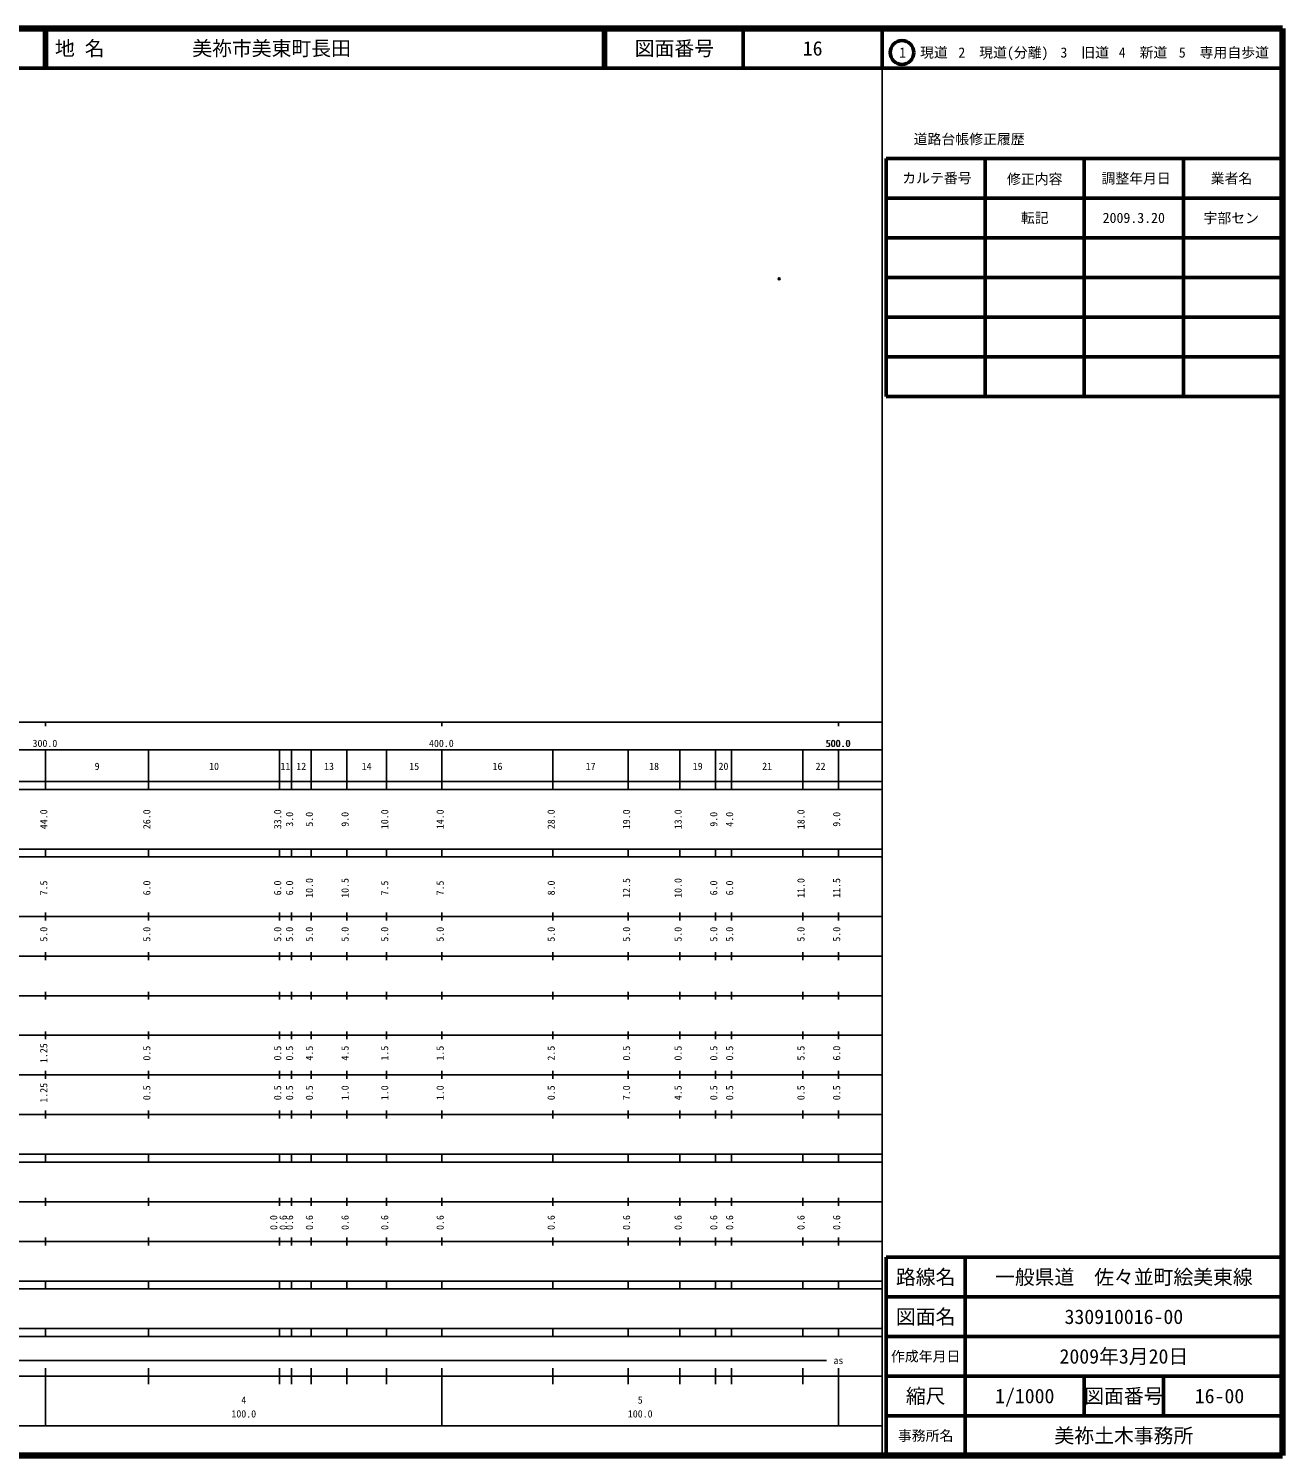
# Model space of a CAD drawing. Units: millimetres on the paper. Extents: x 40 to 680, y 20 to 380.
# Drawn here: x 363.7 to 680, y 20 to 380 of the extents above; entities that cross this region are included whole.
import ezdxf
from ezdxf.enums import TextEntityAlignment as Align

# ---------------------------------------------------------------- set-up
doc = ezdxf.new("R2010")
doc.units = ezdxf.units.MM
doc.header["$PDMODE"] = 32
doc.header["$PDSIZE"] = 0.5
doc.layers.add('M-OTRS', color=6, linetype='Continuous')
doc.layers.add('M-TTL-TXT', color=7, linetype='Continuous')
for name, color, linetype, lineweight in [('M-TTL', 2, 'Continuous', 140), ('M-TTL-BAND', 7, 'Continuous', 25), ('M-TTL-FRAM', 2, 'Continuous', 50), ('M-TTL-LINE', 7, 'Continuous', 50)]:
    doc.layers.add(name, color=color, linetype=linetype, lineweight=lineweight)
doc.styles.add('ＭＳ ゴシック', font='')
doc.styles.get('ＭＳ ゴシック').set_extended_font_data('MS Gothic')

msp = doc.modelspace()

# ---------------------------------------------------------------- linework, layer by layer
at = {"layer": 'M-OTRS'}
msp.add_point((553.053, 316.834), dxfattribs=at)
at = {"layer": 'M-TTL'}
for p, q in [((680, 380), (40, 380)), ((680, 20), (680, 380)), ((40, 20), (680, 20))]:
    msp.add_line(p, q, dxfattribs=at)
at = {"layer": 'M-TTL-BAND'}
for p, q in [((579, 20), (579, 370)), ((40, 205), (579, 205)), ((368, 205), (368, 204)), ((468, 205), (468, 204)), ((568, 205), (568, 204)), ((68, 198), (579, 198)), ((368, 188), (368, 198)), ((394, 188), (394, 198)), ((427, 188), (427, 198)), ((430, 188), (430, 198)), ((435, 188), (435, 198)), ((444, 188), (444, 198)), ((454, 188), (454, 198)), ((468, 188), (468, 198)), ((496, 188), (496, 198)), ((515, 188), (515, 198)), ((528, 188), (528, 198)), ((537, 188), (537, 198)), ((541, 188), (541, 198)), ((559, 188), (559, 198)), ((568, 188), (568, 198)), ((40, 190), (579, 190)), ((40, 188), (579, 188)), ((40, 173), (579, 173)), ((368, 171), (368, 173)), ((394, 171), (394, 173)), ((427, 171), (427, 173)), ((430, 171), (430, 173)), ((435, 171), (435, 173)), ((444, 171), (444, 173)), ((454, 171), (454, 173)), ((468, 171), (468, 173)), ((496, 171), (496, 173)), ((515, 171), (515, 173)), ((528, 171), (528, 173)), ((537, 171), (537, 173)), ((541, 171), (541, 173)), ((559, 171), (559, 173)), ((568, 171), (568, 173)), ((40, 171), (579, 171)), ((40, 156), (579, 156)), ((368, 155), (368, 157)), ((394, 155), (394, 157)), ((427, 155), (427, 157)), ((430, 155), (430, 157)), ((435, 155), (435, 157)), ((444, 155), (444, 157)), ((454, 155), (454, 157)), ((468, 155), (468, 157)), ((496, 155), (496, 157)), ((515, 155), (515, 157)), ((528, 155), (528, 157)), ((537, 155), (537, 157)), ((541, 155), (541, 157)), ((559, 155), (559, 157)), ((568, 155), (568, 157)), ((46, 146), (579, 146)), ((368, 145), (368, 147)), ((394, 145), (394, 147)), ((427, 145), (427, 147)), ((430, 145), (430, 147)), ((435, 145), (435, 147)), ((444, 145), (444, 147)), ((454, 145), (454, 147)), ((468, 145), (468, 147)), ((496, 145), (496, 147)), ((515, 145), (515, 147)), ((528, 145), (528, 147)), ((537, 145), (537, 147)), ((541, 145), (541, 147)), ((559, 145), (559, 147)), ((568, 145), (568, 147)), ((368, 135), (368, 137)), ((394, 135), (394, 137)), ((427, 135), (427, 137)), ((430, 135), (430, 137)), ((435, 135), (435, 137)), ((444, 135), (444, 137)), ((454, 135), (454, 137)), ((468, 135), (468, 137)), ((496, 135), (496, 137)), ((515, 135), (515, 137)), ((528, 135), (528, 137)), ((537, 135), (537, 137)), ((541, 135), (541, 137)), ((559, 135), (559, 137)), ((568, 135), (568, 137)), ((52, 136), (579, 136)), ((46, 126), (579, 126)), ((368, 125), (368, 127)), ((394, 125), (394, 127)), ((427, 125), (427, 127)), ((430, 125), (430, 127)), ((435, 125), (435, 127)), ((444, 125), (444, 127)), ((454, 125), (454, 127)), ((468, 125), (468, 127)), ((496, 125), (496, 127)), ((515, 125), (515, 127)), ((528, 125), (528, 127)), ((537, 125), (537, 127)), ((541, 125), (541, 127)), ((559, 125), (559, 127)), ((568, 125), (568, 127)), ((52, 116), (579, 116)), ((368, 115), (368, 117)), ((394, 115), (394, 117)), ((427, 115), (427, 117)), ((430, 115), (430, 117)), ((435, 115), (435, 117)), ((444, 115), (444, 117)), ((454, 115), (454, 117)), ((468, 115), (468, 117)), ((496, 115), (496, 117)), ((515, 115), (515, 117)), ((528, 115), (528, 117)), ((537, 115), (537, 117)), ((541, 115), (541, 117)), ((559, 115), (559, 117)), ((568, 115), (568, 117)), ((46, 106), (579, 106)), ((368, 105), (368, 107)), ((394, 105), (394, 107)), ((427, 105), (427, 107)), ((430, 105), (430, 107)), ((435, 105), (435, 107)), ((444, 105), (444, 107)), ((454, 105), (454, 107)), ((468, 105), (468, 107)), ((496, 105), (496, 107)), ((515, 105), (515, 107)), ((528, 105), (528, 107)), ((537, 105), (537, 107)), ((541, 105), (541, 107)), ((559, 105), (559, 107)), ((568, 105), (568, 107)), ((40, 96), (579, 96)), ((40, 94), (579, 94)), ((368, 94), (368, 96)), ((394, 94), (394, 96)), ((427, 94), (427, 96)), ((430, 94), (430, 96)), ((435, 94), (435, 96)), ((444, 94), (444, 96)), ((454, 94), (454, 96)), ((468, 94), (468, 96)), ((496, 94), (496, 96)), ((515, 94), (515, 96)), ((528, 94), (528, 96)), ((537, 94), (537, 96)), ((541, 94), (541, 96)), ((559, 94), (559, 96)), ((568, 94), (568, 96)), ((49, 84), (579, 84)), ((368, 83), (368, 85)), ((394, 83), (394, 85)), ((427, 83), (427, 85)), ((430, 83), (430, 85)), ((435, 83), (435, 85)), ((444, 83), (444, 85)), ((454, 83), (454, 85)), ((468, 83), (468, 85)), ((496, 83), (496, 85)), ((515, 83), (515, 85)), ((528, 83), (528, 85)), ((537, 83), (537, 85)), ((541, 83), (541, 85)), ((559, 83), (559, 85)), ((568, 83), (568, 85)), ((40, 74), (579, 74)), ((368, 73), (368, 75)), ((394, 73), (394, 75)), ((427, 73), (427, 75)), ((430, 73), (430, 75)), ((435, 73), (435, 75)), ((444, 73), (444, 75)), ((454, 73), (454, 75)), ((468, 73), (468, 75)), ((496, 73), (496, 75)), ((515, 73), (515, 75)), ((528, 73), (528, 75)), ((537, 73), (537, 75)), ((541, 73), (541, 75)), ((559, 73), (559, 75)), ((568, 73), (568, 75)), ((40, 64), (579, 64)), ((40, 62), (579, 62)), ((368, 62), (368, 64)), ((394, 62), (394, 64)), ((427, 62), (427, 64)), ((430, 62), (430, 64)), ((435, 62), (435, 64)), ((444, 62), (444, 64)), ((454, 62), (454, 64)), ((468, 62), (468, 64)), ((496, 62), (496, 64)), ((515, 62), (515, 64)), ((528, 62), (528, 64)), ((537, 62), (537, 64)), ((541, 62), (541, 64)), ((559, 62), (559, 64)), ((568, 62), (568, 64)), ((40, 52), (579, 52)), ((368, 50), (368, 52)), ((394, 50), (394, 52)), ((427, 50), (427, 52)), ((430, 50), (430, 52)), ((435, 50), (435, 52)), ((444, 50), (444, 52)), ((454, 50), (454, 52)), ((468, 50), (468, 52)), ((496, 50), (496, 52)), ((515, 50), (515, 52)), ((528, 50), (528, 52)), ((537, 50), (537, 52)), ((541, 50), (541, 52)), ((559, 50), (559, 52)), ((568, 50), (568, 52)), ((40, 50), (579, 50)), ((71, 44), (565, 44)), ((40, 40), (579, 40)), ((368, 27.5), (368, 42)), ((394, 38), (394, 42)), ((427, 38), (427, 42)), ((430, 38), (430, 42)), ((435, 38), (435, 42)), ((444, 38), (444, 42)), ((454, 38), (454, 42)), ((468, 27.5), (468, 42)), ((496, 38), (496, 42)), ((515, 38), (515, 42)), ((528, 38), (528, 42)), ((537, 38), (537, 42)), ((541, 38), (541, 42)), ((559, 38), (559, 42)), ((568, 27.5), (568, 42)), ((68, 27.5), (579, 27.5))]:
    msp.add_line(p, q, dxfattribs=at)
at = {"layer": 'M-TTL-FRAM'}
for p, q in [((580, 347.197), (580, 287.197)), ((580, 347.197), (680, 347.197)), ((580, 287.197), (680, 287.197)), ((680, 70), (580, 70)), ((580, 70), (580, 20))]:
    msp.add_line(p, q, dxfattribs=at)
at = {"layer": 'M-TTL-LINE'}
for p, q in [((367.75, 380), (367.75, 370)), ((368.25, 380), (368.25, 370)), ((508.747, 380), (508.747, 370)), ((509.247, 380), (509.247, 370)), ((543.997, 380), (543.997, 370)), ((579, 380), (579, 370)), ((40, 370), (680, 370)), ((605, 347.197), (605, 287.197)), ((630, 347.197), (630, 287.197)), ((655, 347.197), (655, 287.197)), ((580, 337.197), (680, 337.197)), ((580, 327.197), (680, 327.197)), ((580, 317.197), (680, 317.197)), ((580, 307.197), (680, 307.197)), ((580, 297.197), (680, 297.197)), ((600, 70), (600, 20)), ((680, 60), (580, 60)), ((680, 50), (580, 50)), ((680, 40), (580, 40)), ((630, 40), (630, 30)), ((650, 40), (650, 30)), ((680, 30), (580, 30))]:
    msp.add_line(p, q, dxfattribs=at)
msp.add_circle((584.031, 373.958), 3, dxfattribs=at)

# ---------------------------------------------------------------- texts
at = {"layer": 'M-TTL-BAND', "style": 'ＭＳ ゴシック'}
for s, p in [('300.0', (367.844, 198.195)), ('400.0', (467.844, 198.195)), ('500.0', (567.844, 198.195)), ('500.0', (568, 198.195)), ('9', (381, 192.405)), ('10', (410.5, 192.405)), ('11', (428.5, 192.405)), ('12', (432.5, 192.405)), ('13', (439.5, 192.405)), ('14', (449, 192.405)), ('15', (461, 192.405)), ('16', (482, 192.405)), ('17', (505.5, 192.405)), ('18', (521.5, 192.405)), ('19', (532.5, 192.405)), ('20', (539, 192.405)), ('21', (550, 192.405)), ('22', (563.5, 192.405)), ('as', (568, 42.5)), ('4', (418, 32.523)), ('5', (518, 32.523)), ('100.0', (418, 29.033)), ('100.0', (518, 29.033))]:
    msp.add_text(s, height=1.833, dxfattribs=at).set_placement(p, align=Align.BOTTOM_CENTER)
for s, p in [('44.0', (369, 180.5)), ('26.0', (395, 180.5)), ('33.0', (428, 180.5)), ('3.0', (431, 180.5)), ('5.0', (436, 180.5)), ('9.0', (445, 180.5)), ('10.0', (455, 180.5)), ('14.0', (469, 180.5)), ('28.0', (497, 180.5)), ('19.0', (516, 180.5)), ('13.0', (529, 180.5)), ('9.0', (538, 180.5)), ('4.0', (542, 180.5)), ('18.0', (560, 180.5)), ('9.0', (569, 180.5)), ('7.5', (369, 163.174)), ('6.0', (395, 163.174)), ('6.0', (428, 163.174)), ('6.0', (431, 163.174)), ('10.0', (436, 163.174)), ('10.5', (445, 163.174)), ('7.5', (455, 163.174)), ('7.5', (469, 163.174)), ('8.0', (497, 163.174)), ('12.5', (516, 163.174)), ('10.0', (529, 163.174)), ('6.0', (538, 163.174)), ('6.0', (542, 163.174)), ('11.0', (560, 163.174)), ('11.5', (569, 163.174)), ('5.0', (369, 151.5)), ('5.0', (395, 151.5)), ('5.0', (428, 151.5)), ('5.0', (431, 151.5)), ('5.0', (436, 151.5)), ('5.0', (445, 151.5)), ('5.0', (455, 151.5)), ('5.0', (469, 151.5)), ('5.0', (497, 151.5)), ('5.0', (516, 151.5)), ('5.0', (529, 151.5)), ('5.0', (538, 151.5)), ('5.0', (542, 151.5)), ('5.0', (560, 151.5)), ('5.0', (569, 151.5)), ('1.25', (369, 121.5)), ('0.5', (395, 121.5)), ('0.5', (428, 121.5)), ('0.5', (431, 121.5)), ('4.5', (436, 121.5)), ('4.5', (445, 121.5)), ('1.5', (455, 121.5)), ('1.5', (469, 121.5)), ('2.5', (497, 121.5)), ('0.5', (516, 121.5)), ('0.5', (529, 121.5)), ('0.5', (538, 121.5)), ('0.5', (542, 121.5)), ('5.5', (560, 121.5)), ('6.0', (569, 121.5)), ('1.25', (369, 111.5)), ('0.5', (395, 111.5)), ('0.5', (428, 111.5)), ('0.5', (431, 111.5)), ('0.5', (436, 111.5)), ('1.0', (445, 111.5)), ('1.0', (455, 111.5)), ('1.0', (469, 111.5)), ('0.5', (497, 111.5)), ('7.0', (516, 111.5)), ('4.5', (529, 111.5)), ('0.5', (538, 111.5)), ('0.5', (542, 111.5)), ('0.5', (560, 111.5)), ('0.5', (569, 111.5)), ('0.0', (427, 78.764)), ('0.6', (429.37, 78.764)), ('0.6', (431, 78.764)), ('0.6', (436, 78.764)), ('0.6', (445, 78.764)), ('0.6', (455, 78.764)), ('0.6', (469, 78.764)), ('0.6', (497, 78.764)), ('0.6', (516, 78.764)), ('0.6', (529, 78.764)), ('0.6', (538, 78.764)), ('0.6', (542, 78.764)), ('0.6', (560, 78.764)), ('0.6', (569, 78.764))]:
    msp.add_text(s, height=1.833, rotation=90, dxfattribs=at).set_placement(p, align=Align.BOTTOM_CENTER)
at = {"layer": 'M-TTL-TXT', "style": 'ＭＳ ゴシック'}
for s, p in [('地 名', (370.38, 375)), ('美祢市美東町長田', (405.024, 375))]:
    msp.add_text(s, height=3.666, dxfattribs=at).set_placement(p, align=Align.MIDDLE_LEFT)
for s, height, p in [('図面番号', 3.666, (526.622, 375)), ('16', 3.666, (561.497, 375)), ('1\u3000現道', 2.566, (589.448, 373.958)), ('2\u3000現道(分離)', 2.566, (609.619, 373.958)), ('3\u3000旧道', 2.566, (630.121, 373.958)), ('4\u3000新道', 2.566, (644.824, 373.958)), ('5\u3000専用自歩道', 2.566, (665.228, 373.958)), ('道路台帳修正履歴', 2.566, (600.968, 352.113)), ('カルテ番号', 2.566, (592.839, 342.277)), ('修正内容', 2.566, (617.509, 342.023)), ('調整年月日', 2.566, (643.089, 342.197)), ('業者名', 2.566, (667.134, 342.197)), ('転記', 2.566, (617.5, 332.245)), ('2009.3.20', 2.566, (642.5, 332.245)), ('宇部セン', 2.566, (667.077, 332.189)), ('路線名', 3.666, (590, 65)), ('路線名', 3.666, (590, 65)), ('一般県道\u3000佐々並町絵美東線', 3.666, (640, 65)), ('図面名', 3.666, (590, 55)), ('図面名', 3.666, (590, 55)), ('330910016-00', 3.666, (640, 55)), ('2009年3月20日', 3.666, (640, 45)), ('作成年月日', 2.566, (590, 45)), ('作成年月日', 2.566, (590, 45)), ('縮尺', 3.666, (590, 35)), ('縮尺', 3.666, (590, 35)), ('1/1000', 3.666, (615, 35)), ('図面番号', 3.666, (640, 35)), ('図面番号', 3.666, (640, 35)), ('16-00', 3.666, (664.125, 35)), ('事務所名', 2.566, (590, 25)), ('事務所名', 2.566, (590, 25)), ('美祢土木事務所', 3.666, (640, 25))]:
    msp.add_text(s, height=height, dxfattribs=at).set_placement(p, align=Align.MIDDLE_CENTER)

doc.saveas('drawing.dxf')
